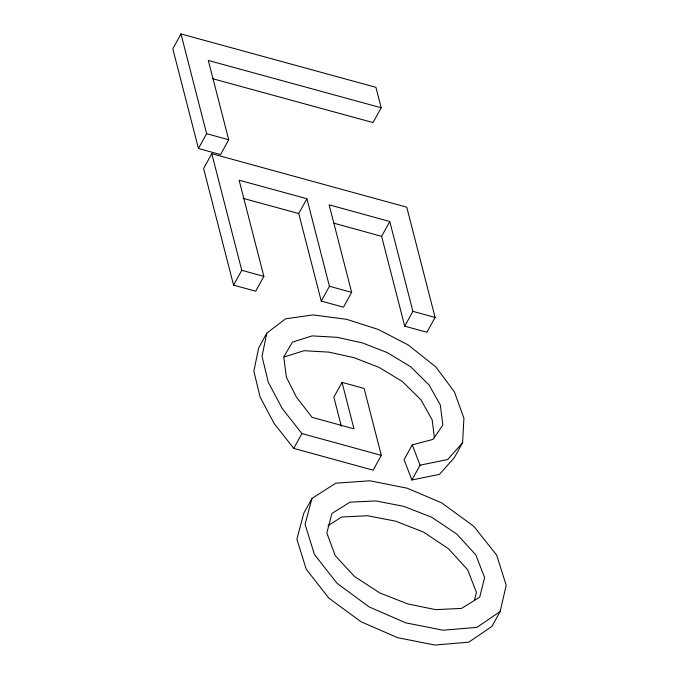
<?xml version="1.0" encoding="UTF-8"?>
<svg xmlns="http://www.w3.org/2000/svg" width="679" height="679" viewBox="0 0 679 679"><rect width="100%" height="100%" fill="white"/><g stroke="black" fill="none" stroke-linecap="round" stroke-linejoin="round"><path stroke-width="1.02" d="M342.038 382.37L353.988 428.856L312.094 417.356L296.316 396.918L286.411 377.269L283.737 356.942L292.428 342.114L312.136 335.901L337.107 337.31L362.365 342.895L387.429 352.673L410.549 366.685L429.018 384.891L440.331 405.007L442.852 425.079L433.007 439.381L412.255 444.864L404.073 459.683L411.898 479.994L439.491 474.349L454.404 457.553L462.586 442.733L463.927 418.196L454.361 391.791L435.808 366.898L408.172 344.94L378.237 329.434L346.604 319.308L313.044 314.903L285.477 318.85L266.813 333.143L258.64 347.962L253.861 371.141L260.116 397.113L274.197 423.56L293.752 448.395L373.153 470.174L381.326 455.363L364.122 388.456L342.038 382.37L333.856 397.19L341.333 426.242M266.813 333.143L262.035 356.322L268.298 382.294L282.371 408.741L301.926 433.575L381.326 455.363M500.143 611.567L506.195 585.264L496.672 555.133L473.823 526.335L441.69 502.867L407.162 488.193L369.843 480.791L335.774 483.193L311.967 498.42L303.785 513.239L296.884 539.202L306.271 569.308L328.908 598.174L360.965 621.726L397.648 637.691L434.967 645.05L468.773 642.164L491.961 626.378L500.143 611.567L476.955 627.354L443.141 630.231L405.83 622.872L369.138 606.916L337.09 583.354L314.453 554.497L305.066 524.392L311.967 498.42M474.468 600.236L476.429 592.402L467.661 569.749L448.539 548.81L423.526 532.081L395.73 521.2L367.678 515.76L341.792 516.982L328.042 525.597M381.191 107.766L375.937 87.336L180.979 33.95L172.805 48.769L198.455 148.497L220.539 154.583L228.713 139.764L208.317 60.456L381.191 107.766L373.009 122.576L212.417 78.637M198.455 148.497L206.628 133.687L180.979 33.95M211.78 153.692L203.598 168.511L233.584 285.121L255.669 291.206L263.851 276.387L239.118 180.198L306.925 198.726L329.434 286.266L321.26 301.086L343.472 307.18L351.646 292.36L329.137 204.82L389.797 221.515L412.9 311.347L404.718 326.166L426.93 332.26L435.112 317.441L406.755 207.18L211.78 153.692L241.766 270.31L233.584 285.121M321.26 301.086L298.743 213.546L306.925 198.726M404.718 326.166L381.615 236.326L389.797 221.515M293.752 448.395L301.926 433.575M411.898 479.994L420.072 465.183L447.665 459.539L462.586 442.733M284.246 356.933L303.954 350.712L328.925 352.121L354.192 357.714L379.255 367.483L402.375 381.505L420.844 399.71L432.158 419.826L434.424 437.887M243.082 198.336L298.743 213.546M206.628 133.687L228.713 139.764M334.102 223.255L381.615 236.326M329.434 286.266L351.646 292.36M412.9 311.347L435.112 317.441M241.766 270.31L263.851 276.387M412.255 444.864L420.072 465.183M484.611 577.583L479.697 597.172L461.584 608.409L435.714 609.657L407.612 603.886L379.748 592.911L354.489 576.488L335.239 555.634L326.828 532.99L331.921 513.468L349.965 502.171L375.86 500.941L403.903 506.381L431.708 517.262L456.721 533.991L475.835 554.93L484.611 577.583"/></g></svg>
